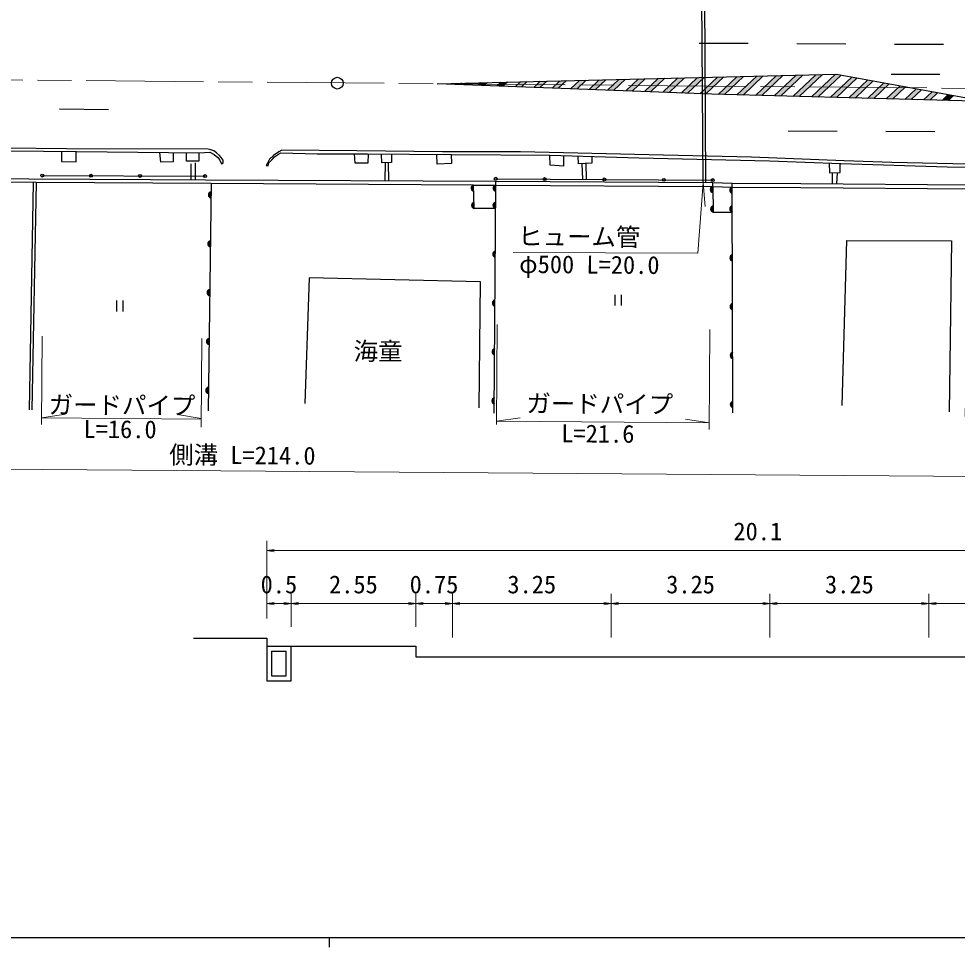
# Model space of a CAD drawing. Units: millimetres at full size, sheet at 1:1000, with parts at other scales. Extents: x 40000 to 680000, y 20000 to 380000.
# Drawn here: x 236230 to 332252, y 204000 to 299009 of the extents above; entities that cross this region are included whole.
import ezdxf
from ezdxf.enums import TextEntityAlignment as Align

# ---------------------------------------------------------------- set-up
doc = ezdxf.new("R2010")
doc.units = ezdxf.units.MM
doc.header["$LTSCALE"] = 1000
doc.linetypes.add('CHAIN', pattern=[18.5, 12, -1.5, 3.5, -1.5])
for name, color, linetype, lineweight in [('M-BGD', 7, 'Continuous', 25), ('M-BMK', 2, 'CHAIN', 13), ('M-BMK-SRVR', 3, 'Continuous', 25), ('M-STR-HTXT', 7, 'Continuous', 13), ('M-STR-STRC', 7, 'Continuous', 25), ('M-TTL-BAND', 7, 'Continuous', 25)]:
    doc.layers.add(name, color=color, linetype=linetype, lineweight=lineweight)
doc.layers.add('M-BMK-HTXT', color=7, linetype='Continuous')
doc.styles.add('ＭＳ ゴシック', font='')
doc.styles.get('ＭＳ ゴシック').set_extended_font_data('MS Gothic')

# ---------------------------------------------------------------- blocks, each defined once
blk = doc.blocks.new('open_arrow')
at = {"color": 0, "linetype": 'Continuous', "lineweight": -2}
blk.add_lwpolyline([(7.5, 1.25), (0, 0), (7.5, -1.25)], dxfattribs=at)

msp = doc.modelspace()

# ---------------------------------------------------------------- hatches: boundary and pattern name
at = {"layer": 'M-BGD'}
for points in [[(282785, 281371), (282767, 281997, 0.84072)], [(285019, 281354), (285023, 281980, 0.84072)], [(307244, 281223), (307229, 281849, 0.84072)], [(309237, 281159), (309235, 281785, 0.84072)], [(255894, 280666), (255903, 281292, 0.84072)], [(282835, 279581), (282818, 280207, 0.84072)], [(285013, 279609), (285016, 280235, 0.84072)], [(307290, 279233), (307276, 279859, 0.84072)], [(309242, 279234), (309240, 279860, 0.84072)], [(255825, 275667), (255834, 276293, 0.84072)], [(284983, 274609), (284987, 275235, 0.84072)], [(309255, 274234), (309254, 274860, 0.84072)], [(255756, 270667), (255764, 271293, 0.84072)], [(284953, 269609), (284957, 270235, 0.84072)], [(309269, 269234), (309267, 269860, 0.84072)], [(255686, 265668), (255695, 266294, 0.84072)], [(284924, 264609), (284927, 265235, 0.84072)], [(309282, 264234), (309280, 264860, 0.84072)], [(255617, 260668), (255626, 261294, 0.84072)], [(284894, 259609), (284898, 260235, 0.84072)], [(309295, 259234), (309294, 259860, 0.84072)]]:
    msp.add_hatch(color=256, dxfattribs=at).paths.add_polyline_path(points)
at = {"layer": 'M-STR-STRC'}
for points in [[(300322, 292869), (299651, 292853), (298356, 291627), (298986, 291603)], [(302337, 292916), (301665, 292901), (300244, 291555), (300873, 291531)], [(304351, 292964), (303680, 292948), (302132, 291484), (302761, 291460)], [(306365, 293012), (305694, 292996), (304020, 291412), (304649, 291388)], [(308380, 293060), (307708, 293044), (305908, 291340), (306537, 291316)], [(310394, 293108), (309723, 293092), (307803, 291275), (308440, 291258)], [(312409, 293156), (311737, 293140), (309712, 291223), (310348, 291206)], [(314423, 293204), (313752, 293188), (311621, 291171), (312257, 291154)], [(316438, 293252), (315766, 293236), (313530, 291119), (314166, 291102)], [(318452, 293300), (317781, 293284), (315439, 291067), (316075, 291050)], [(320363, 293249), (319898, 293334), (319795, 293332), (317348, 291015), (317984, 290998)], [(322009, 292949), (321460, 293049), (319257, 290963), (319893, 290946)], [(281994, 292250), (282193, 292437), (281521, 292421), (281365, 292274)], [(283882, 292178), (284207, 292485), (283535, 292469), (283253, 292202)], [(286221, 292533), (285550, 292517), (285141, 292130), (285770, 292106)], [(288236, 292581), (287564, 292565), (287029, 292058), (287658, 292034)], [(290250, 292629), (289579, 292613), (288917, 291986), (289546, 291962)], [(292265, 292677), (291593, 292661), (290805, 291915), (291434, 291891)], [(294279, 292725), (293608, 292709), (292692, 291843), (293322, 291819)], [(296293, 292773), (295622, 292757), (294580, 291771), (295210, 291747)], [(298308, 292821), (297636, 292805), (296468, 291699), (297098, 291675)], [(323655, 292648), (323106, 292748), (321166, 290911), (321802, 290894)], [(325301, 292347), (324752, 292448), (323074, 290859), (323711, 290842)], [(326947, 292047), (326399, 292147), (324983, 290807), (325620, 290790)], [(328593, 291746), (328045, 291846), (326892, 290755), (327529, 290738)], [(330240, 291445), (329691, 291546), (328801, 290703), (329437, 290686)], [(331886, 291145), (331337, 291245), (330710, 290651), (331346, 290634)]]:
    msp.add_hatch(color=256, dxfattribs=at).paths.add_polyline_path(points)

# ---------------------------------------------------------------- linework, layer by layer
at = {"layer": 'M-BGD'}
for p, q in [((306094, 302500), (306211, 282255)), ((306394, 302497), (306511, 282253)), ((254264, 284254), (254262, 282545)), ((273724, 284265), (273695, 282446)), ((274034, 284275), (274062, 282445)), ((253822, 284156), (253830, 282547)), ((293845, 284180), (293913, 282582)), ((294259, 284198), (294285, 282580)), ((238629, 282962), (255295, 282912)), ((255321, 282540), (285029, 282388)), ((285027, 281988), (285029, 282388)), ((285029, 282388), (307232, 282249)), ((285031, 282638), (307233, 282498)), ((319462, 283249), (319461, 282130)), ((319953, 283259), (319912, 282126)), ((237705, 282269), (237277, 258991)), ((238005, 282264), (237577, 258985)), ((282767, 281997), (285027, 281988)), ((307229, 281849), (307232, 282249)), ((307229, 281849), (309235, 281785)), ((307232, 282249), (309237, 282185)), ((309235, 281785), (309237, 282185)), ((246225, 270176), (246225, 269058)), ((246892, 270176), (246892, 269058)), ((297211, 270772), (297211, 269654)), ((297877, 270772), (297877, 269654)), ((262095, 234298), (263595, 234298)), ((262095, 234298), (262095, 231755)), ((263595, 231755), (263595, 234298)), ((262095, 231755), (263595, 231755))]:
    msp.add_line(p, q, dxfattribs=at)
for points in [[(221841, 285634), (242148, 285420), (254674, 285299), (255791, 285364), (256207, 285120), (256591, 284810), (256789, 284524), (256986, 284153), (257155, 284282), (257131, 284524), (256953, 284826), (256781, 285027), (256462, 285302), (256173, 285492), (255886, 285586), (255621, 285651), (241130, 285715), (225584, 285882)], [(240607, 285436), (240590, 284402), (242112, 284385), (242095, 285420)], [(252038, 285324), (252038, 284353), (250756, 284327), (250659, 285338)], [(254658, 285299), (254648, 284425), (253397, 284437), (253409, 285311)], [(333359, 284123), (325547, 284307), (320699, 284481), (311197, 284840), (302202, 285052), (287577, 285379), (279587, 285405), (270804, 285482), (263140, 285576), (262825, 285398), (262300, 285017), (261898, 284644), (261664, 284249), (261557, 283996), (261735, 283960), (261824, 284265), (262148, 284599), (262404, 284882), (262807, 285169), (263030, 285298), (266761, 285171), (271902, 285177), (280504, 285125), (290578, 285040), (299680, 284792), (313061, 284467), (320328, 284207), (331213, 283843), (339549, 283780)], [(271964, 285176), (271937, 284216), (270637, 284222), (270589, 285175)], [(274384, 285162), (274383, 284286), (273367, 284254), (273340, 285168)], [(280465, 285126), (280493, 284192), (279052, 284144), (279008, 285134)], [(291975, 285002), (291954, 283938), (290606, 284013), (290573, 285040)], [(294867, 284923), (294879, 284225), (293513, 284165), (293478, 284961)], [(319161, 284249), (319197, 283243), (320281, 283267), (320286, 284209)], [(255915, 282169), (238005, 282264), (215063, 282422), (200373, 282524), (200117, 259627)], [(200373, 282524), (200401, 282957), (208919, 282862), (231016, 282663), (249706, 282565), (255321, 282540)], [(285013, 279609), (282835, 279581), (282767, 281997), (255915, 282169), (255592, 258893)], [(284888, 258649), (285027, 281988), (307229, 281849), (307290, 279233), (309242, 279234)], [(309297, 258677), (309235, 281785), (316255, 281756), (333540, 281617), (333078, 258303)], [(309237, 282185), (316258, 282155), (333543, 282017)], [(320490, 259446), (320942, 276309), (331669, 276289), (331433, 258798)], [(283328, 259204), (283467, 272075), (265943, 272485), (265491, 259634)], [(254112, 235628), (261595, 235628), (261595, 234798), (264095, 234798), (276845, 234798), (276845, 233705), (280595, 233705), (296845, 233705), (313095, 233705), (329345, 233705), (345595, 233705), (349345, 233705), (349345, 234905), (362095, 234905), (362095, 230644), (365158, 230644), (365158, 233547), (365850, 233547), (365850, 232234), (370880, 232234)], [(261595, 234798), (261595, 231255), (264095, 231255), (264095, 234798)]]:
    msp.add_lwpolyline(points, dxfattribs=at)
for centre in [(238629, 282962), (243629, 282947), (248629, 282932), (255295, 282912), (285031, 282638), (290031, 282607), (296132, 282568), (302233, 282530), (307233, 282498)]:
    msp.add_circle(centre, 150, dxfattribs=at)
for centre, start, end in [((282831, 281685), 101.50273, 261.72046), ((285075, 281667), 99.55114, 259.76887), ((307291, 281537), 101.23469, 261.45242), ((309290, 281472), 100.04434, 260.26207), ((255953, 280979), 99.09633, 259.31405), ((282881, 279895), 101.50273, 261.72046), ((285069, 279921), 99.55114, 259.76887), ((307338, 279547), 101.23469, 261.45242), ((309296, 279547), 100.04434, 260.26207), ((255884, 275979), 99.09633, 259.31405), ((285039, 274921), 99.55114, 259.76887), ((309309, 274547), 100.04434, 260.26207), ((255815, 270980), 99.09633, 259.31405), ((285010, 269921), 99.55114, 259.76887), ((309322, 269547), 100.04434, 260.26207), ((255745, 265980), 99.09633, 259.31405), ((284980, 264922), 99.55114, 259.76887), ((309336, 264547), 100.04434, 260.26207), ((255676, 260980), 99.09633, 259.31405), ((284950, 259922), 99.55114, 259.76887), ((309349, 259547), 100.04434, 260.26207)]:
    msp.add_arc(centre, 318, start, end, dxfattribs=at)
at = {"layer": 'M-BMK'}
msp.add_lwpolyline([(69701, 293814), (169134, 293320), (368460, 291583), (467872, 291021), (567478, 290151)], dxfattribs=at)
at = {"layer": 'M-BMK-SRVR'}
msp.add_circle((268824, 292417), 600, dxfattribs=at)
at = {"layer": 'M-STR-HTXT'}
for p, q in [((306259, 282229), (306463, 279782)), ((285101, 257488), (285179, 267722)), ((306854, 256987), (306932, 267221)), ((238572, 257478), (238641, 266545)), ((254890, 257212), (254959, 266279)), ((238577, 258169), (241005, 258534)), ((254897, 258112), (252475, 258515)), ((238577, 258169), (254896, 258045)), ((285103, 257815), (287531, 258181)), ((285103, 257815), (306859, 257650)), ((306859, 257650), (304437, 258052)), ((159229, 253487), (373661, 251856)), ((261595, 237628), (261595, 245590)), ((261595, 244590), (362095, 244590)), ((264095, 236798), (264095, 240161)), ((276845, 236798), (276845, 240161)), ((280595, 235705), (280595, 240161)), ((296845, 235705), (296845, 240161)), ((313095, 235705), (313095, 240161)), ((329345, 235705), (329345, 240161)), ((261595, 239161), (264095, 239161)), ((264095, 239161), (276845, 239161)), ((276845, 239161), (280595, 239161)), ((280595, 239161), (296845, 239161)), ((296845, 239161), (313095, 239161)), ((313095, 239161), (329345, 239161)), ((329345, 239161), (345595, 239161))]:
    msp.add_line(p, q, dxfattribs=at)
msp.add_lwpolyline([(286811, 275081), (305726, 275011), (306259, 282229)], dxfattribs=at)
at = {"layer": 'M-STR-STRC'}
for p, q in [((310848, 296466), (305848, 296492)), ((320848, 296415), (315848, 296441)), ((330848, 296364), (325848, 296389)), ((300322, 292869), (298986, 291603)), ((301665, 292901), (300244, 291555)), ((302337, 292916), (300873, 291531)), ((303680, 292948), (302132, 291484)), ((304351, 292964), (302761, 291460)), ((305694, 292996), (304020, 291412)), ((306365, 293012), (304649, 291388)), ((307708, 293044), (305908, 291340)), ((308380, 293060), (306537, 291316)), ((309723, 293092), (307803, 291275)), ((310394, 293108), (308440, 291258)), ((311737, 293140), (309712, 291223)), ((312409, 293156), (310348, 291206)), ((313752, 293188), (311621, 291171)), ((314423, 293204), (312257, 291154)), ((315766, 293236), (313530, 291119)), ((316438, 293252), (314166, 291102)), ((317781, 293284), (315439, 291067)), ((318452, 293300), (316075, 291050)), ((319795, 293332), (317348, 291015)), ((320363, 293249), (317984, 290998)), ((321460, 293049), (319257, 290963)), ((322009, 292949), (319893, 290946)), ((330479, 293291), (325479, 293317)), ((281521, 292421), (281365, 292274)), ((282193, 292437), (281994, 292250)), ((283535, 292469), (283253, 292202)), ((284207, 292485), (283882, 292178)), ((285550, 292517), (285141, 292130)), ((286221, 292533), (285770, 292106)), ((287564, 292565), (287029, 292058)), ((288236, 292581), (287658, 292034)), ((289579, 292613), (288917, 291986)), ((290250, 292629), (289546, 291962)), ((291593, 292661), (290805, 291915)), ((292265, 292677), (291434, 291891)), ((293608, 292709), (292692, 291843)), ((294279, 292725), (293322, 291819)), ((295622, 292757), (294580, 291771)), ((296293, 292773), (295210, 291747)), ((297636, 292805), (296468, 291699)), ((298308, 292821), (297098, 291675)), ((299651, 292853), (298356, 291627)), ((323106, 292748), (321166, 290911)), ((323655, 292648), (321802, 290894)), ((324752, 292448), (323074, 290859)), ((325301, 292347), (323711, 290842)), ((326399, 292147), (324983, 290807)), ((326947, 292047), (325620, 290790)), ((328045, 291846), (326892, 290755)), ((328593, 291746), (327529, 290738)), ((329691, 291546), (328801, 290703)), ((330240, 291445), (329437, 290686)), ((331337, 291245), (330710, 290651)), ((331886, 291145), (331346, 290634)), ((245411, 289700), (240412, 289743)), ((319958, 287486), (314958, 287512)), ((329957, 287435), (324957, 287460))]:
    msp.add_line(p, q, dxfattribs=at)
msp.add_lwpolyline([(335266, 290527), (307129, 291293), (279035, 292362), (319898, 293334)], close=True, dxfattribs=at)
at = {"layer": 'M-TTL-BAND'}
for p, q in [((40000, 205000), (579000, 205000)), ((268000, 205000), (268000, 204000))]:
    msp.add_line(p, q, dxfattribs=at)

# ---------------------------------------------------------------- block references
at = {"layer": 'M-STR-HTXT', "xscale": 100, "yscale": 100}
for p in [(261595, 244590), (261595, 239161), (264095, 239161), (276845, 239161), (280595, 239161), (296845, 239161), (313095, 239161), (329345, 239161)]:
    msp.add_blockref('open_arrow', p, dxfattribs=at)
at = {"layer": 'M-STR-HTXT', "xscale": 100, "yscale": 100, "rotation": 180}
for p in [(264095, 239161), (276845, 239161), (280595, 239161), (296845, 239161), (313095, 239161), (329345, 239161)]:
    msp.add_blockref('open_arrow', p, dxfattribs=at)

# ---------------------------------------------------------------- texts
at = {"layer": 'M-BMK-HTXT', "style": 'ＭＳ ゴシック'}
msp.add_text('海童', height=1833, dxfattribs=at).set_placement((270495, 263531), align=Align.BOTTOM_LEFT)
at = {"layer": 'M-STR-HTXT', "style": 'ＭＳ ゴシック'}
for s, p in [('ヒューム管', (287315, 275294)), ('φ500 L=20.0', (287418, 272447)), ('ガードパイプ', (239277, 258061)), ('ガードパイプ', (288163, 258188)), ('L=16.0', (242845, 255579)), ('L=21.6', (291731, 255123)), ('側溝 L=214.0', (251613, 252943))]:
    msp.add_text(s, height=1833, rotation=359.564, dxfattribs=at).set_placement(p, align=Align.BOTTOM_LEFT)
for s, p in [('20.1', (311845, 245090)), ('0.5', (262845, 239661)), ('2.55', (270470, 239661)), ('0.75', (278720, 239661)), ('3.25', (288720, 239661)), ('3.25', (304970, 239661)), ('3.25', (321220, 239661))]:
    msp.add_text(s, height=1833, dxfattribs=at).set_placement(p, align=Align.BOTTOM_CENTER)

doc.saveas('drawing.dxf')
